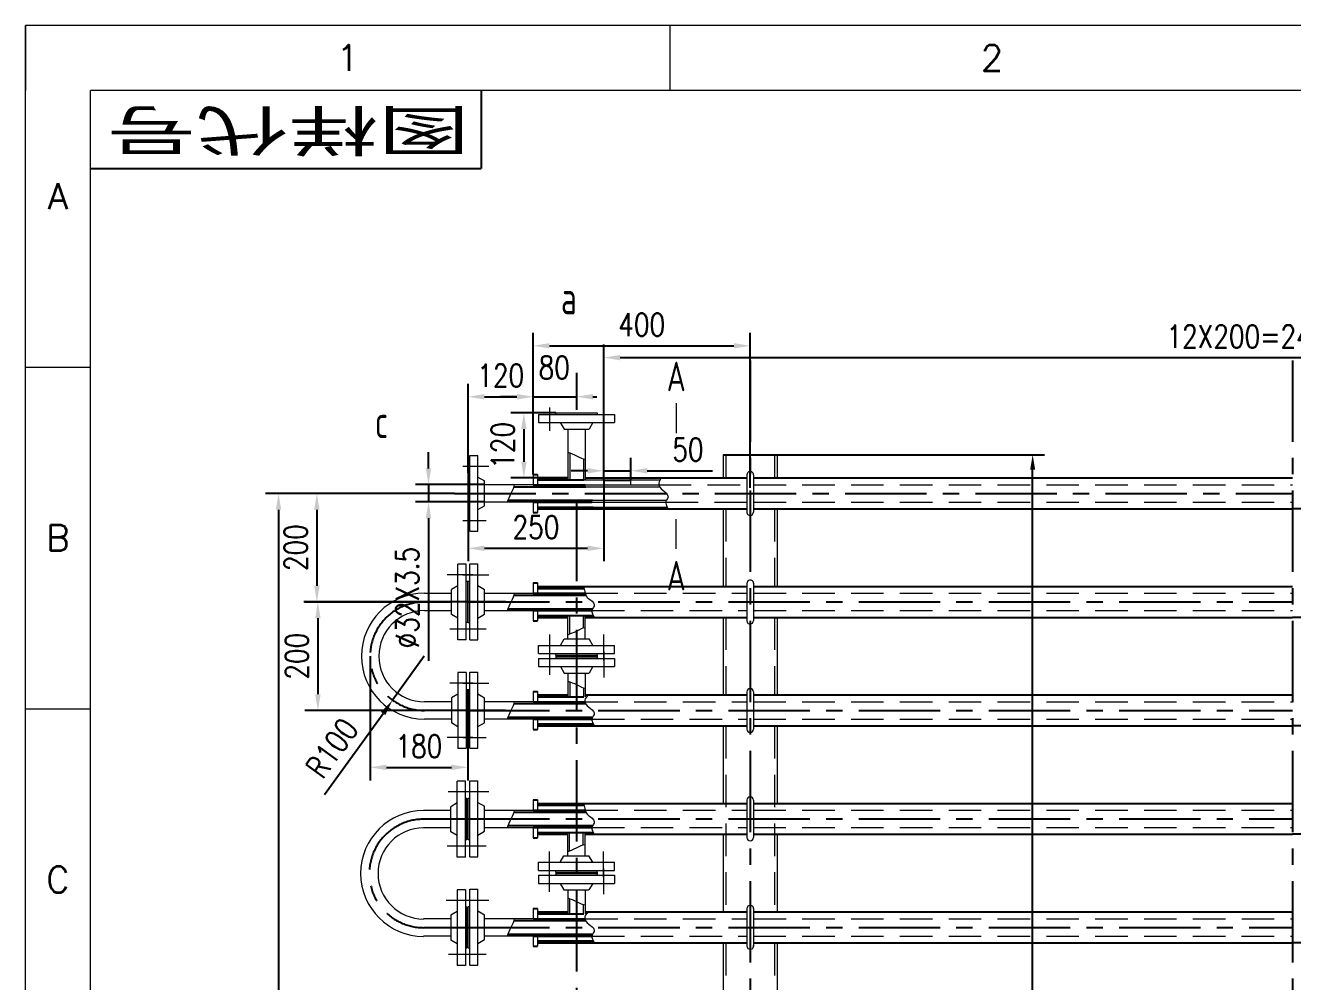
# Model space of a CAD drawing. Header units: millimetres. Extents: x -120 to 7008, y -120 to 4920.
# Drawn here: x -120 to 2216, y 3157 to 4920 of the extents above; entities that cross this region are included whole.
import ezdxf
from ezdxf.enums import TextEntityAlignment as Align

# ---------------------------------------------------------------- set-up
doc = ezdxf.new("R2010")
doc.units = ezdxf.units.MM
doc.header["$LTSCALE"] = 120
doc.linetypes.add('CENTER', pattern=[2, 1.25, -0.25, 0.25, -0.25])
doc.linetypes.add('DASHED', pattern=[0.75, 0.5, -0.25])
for name, color, linetype in [('2细线层', 4, 'Continuous'), ('5剖面线层', 2, 'Continuous'), ('6文字层', 3, 'Continuous'), ('8符号标注层', 31, 'Continuous'), ('图框层', 7, 'Continuous')]:
    doc.layers.add(name, color=color, linetype=linetype)
doc.styles.add('PC_TEXTSTYLE', font='isocp.shx', dxfattribs={"width": 0.8, "bigfont": 'hzfs.shx'})
doc.styles.add('TH_GBDIM', font='romans.shx', dxfattribs={"width": 0.8, "bigfont": 'gbcbig.shx'})
doc.dimstyles.new('TH_GBDIM', dxfattribs={"dimscale": 12, "dimtxt": 3.5, "dimasz": 2.5, "dimexe": 2, "dimexo": 0, "dimgap": 1.5, "dimtad": 1, "dimdec": 0, "dimzin": 0, "dimdsep": 46, "dimtxsty": 'TH_GBDIM', "dimcen": 2.5, "dimclrd": 130, "dimclre": 130, "dimclrt": 3, "dimadec": 0, "dimazin": 0, "dimtfac": 0.714286, "dimtdec": 0, "dimtmove": 0, "dimatfit": 3, "dimfxl": 0, "dimtzin": 0, "dimlwd": -1, "dimlwe": -1, "dimarcsym": 0})

# ---------------------------------------------------------------- blocks, each defined once
blk = doc.blocks.new('*D18')
at = {"color": 130}
for p, q in [((696.3, 4095.2), (696.3, 3931.8)), ((946.3, 4080.9), (946.3, 3931.8)), ((726.3, 3955.8), (916.3, 3955.8))]:
    blk.add_line(p, q, dxfattribs=at)
at = {"color": 130, "lineweight": 0}
for points in [[(726.3, 3960.8), (726.3, 3950.8), (696.3, 3955.8)], [(916.3, 3960.8), (916.3, 3950.8), (946.3, 3955.8)]]:
    blk.add_solid(points, dxfattribs=at)
at = {"layer": 'Defpoints', "color": 0, "lineweight": 0}
for p in [(696.3, 4095.2), (946.3, 4080.9), (946.3, 3955.8)]:
    blk.add_point(p, dxfattribs=at)
at = {"color": 3, "lineweight": 0, "insert": (821.3, 3994.8), "char_height": 42, "attachment_point": 5, "style": 'TH_GBDIM'}
blk.add_mtext('250', dxfattribs=at)
blk = doc.blocks.new('*D19')
at = {"color": 130}
for p, q in [((946.3, 4080.9), (946.3, 4122.7)), ((996.3, 4080.9), (996.3, 4122.7)), ((916.3, 4098.7), (886.3, 4098.7)), ((946.3, 4098.7), (996.3, 4098.7)), ((1026.3, 4098.7), (1146.7, 4098.7))]:
    blk.add_line(p, q, dxfattribs=at)
at = {"color": 130, "lineweight": 0}
for points in [[(916.3, 4103.7), (916.3, 4093.7), (946.3, 4098.7)], [(1026.3, 4103.7), (1026.3, 4093.7), (996.3, 4098.7)]]:
    blk.add_solid(points, dxfattribs=at)
at = {"layer": 'Defpoints', "color": 0, "lineweight": 0}
for p in [(996.3, 4098.7), (946.3, 4080.9), (996.3, 4080.9)]:
    blk.add_point(p, dxfattribs=at)
at = {"color": 3, "lineweight": 0, "insert": (1101.5, 4137.7), "char_height": 42, "attachment_point": 5, "style": 'TH_GBDIM'}
blk.add_mtext('50', dxfattribs=at)
blk = doc.blocks.new('*D20')
at = {"color": 130}
for p, q in [((671.3, 4056.9), (393.4, 4056.9)), ((417.4, 4026.9), (417.4, 3886.8)), ((714.3, 3856.8), (393.4, 3856.8))]:
    blk.add_line(p, q, dxfattribs=at)
at = {"color": 130, "lineweight": 0}
for points in [[(412.4, 4026.9), (422.4, 4026.9), (417.4, 4056.9)], [(412.4, 3886.8), (422.4, 3886.8), (417.4, 3856.8)]]:
    blk.add_solid(points, dxfattribs=at)
at = {"layer": 'Defpoints', "color": 0, "lineweight": 0}
for p in [(671.3, 4056.9), (417.4, 3856.8), (714.3, 3856.8)]:
    blk.add_point(p, dxfattribs=at)
at = {"color": 3, "lineweight": 0, "insert": (378.4, 3956.9), "char_height": 42, "attachment_point": 5, "rotation": 90, "style": 'TH_GBDIM'}
blk.add_mtext('200', dxfattribs=at)
blk = doc.blocks.new('*D21')
at = {"color": 130}
for p, q in [((665.5, 3856.7), (395.3, 3856.7)), ((419.3, 3826.7), (419.3, 3686.8)), ((665.5, 3656.8), (395.3, 3656.8))]:
    blk.add_line(p, q, dxfattribs=at)
at = {"color": 130, "lineweight": 0}
for points in [[(414.3, 3826.7), (424.3, 3826.7), (419.3, 3856.7)], [(414.3, 3686.8), (424.3, 3686.8), (419.3, 3656.8)]]:
    blk.add_solid(points, dxfattribs=at)
at = {"layer": 'Defpoints', "color": 0, "lineweight": 0}
for p in [(665.5, 3856.7), (419.3, 3656.8), (665.5, 3656.8)]:
    blk.add_point(p, dxfattribs=at)
at = {"color": 3, "lineweight": 0, "insert": (380.3, 3756.8), "char_height": 42, "attachment_point": 5, "rotation": 90, "style": 'TH_GBDIM'}
blk.add_mtext('200', dxfattribs=at)
blk = doc.blocks.new('*D22')
at = {"color": 130}
for p, q in [((623.2, 4103.2), (623.2, 4133.2)), ((726.3, 4073.2), (599.2, 4073.2)), ((623.2, 4073.2), (623.2, 4041.2)), ((726.3, 4041.2), (599.2, 4041.2)), ((623.2, 4011.2), (623.2, 3748.4))]:
    blk.add_line(p, q, dxfattribs=at)
at = {"color": 130, "lineweight": 0}
for points in [[(618.2, 4103.2), (628.2, 4103.2), (623.2, 4073.2)], [(618.2, 4011.2), (628.2, 4011.2), (623.2, 4041.2)]]:
    blk.add_solid(points, dxfattribs=at)
at = {"layer": 'Defpoints', "color": 0, "lineweight": 0}
for p in [(726.3, 4073.2), (623.2, 4041.2), (726.3, 4041.2)]:
    blk.add_point(p, dxfattribs=at)
at = {"color": 3, "lineweight": 0, "insert": (584.2, 3864.8), "char_height": 42, "attachment_point": 5, "rotation": 90, "style": 'TH_GBDIM'}
blk.add_mtext('%%c32X3.5{}{}', dxfattribs=at)
blk = doc.blocks.new('*D23')
at = {"color": 130}
for p, q in [((515.5, 3756.8), (515.5, 3527.9)), ((695.5, 3694.9), (695.5, 3527.9)), ((545.5, 3551.9), (665.5, 3551.9))]:
    blk.add_line(p, q, dxfattribs=at)
at = {"color": 130, "lineweight": 0}
for points in [[(545.5, 3556.9), (545.5, 3546.9), (515.5, 3551.9)], [(665.5, 3556.9), (665.5, 3546.9), (695.5, 3551.9)]]:
    blk.add_solid(points, dxfattribs=at)
at = {"layer": 'Defpoints', "color": 0, "lineweight": 0}
for p in [(515.5, 3756.8), (695.5, 3694.9), (695.5, 3551.9)]:
    blk.add_point(p, dxfattribs=at)
at = {"color": 3, "lineweight": 0, "insert": (605.5, 3590.9), "char_height": 42, "attachment_point": 5, "style": 'TH_GBDIM'}
blk.add_mtext('180', dxfattribs=at)
blk = doc.blocks.new('*D24')
at = {"color": 130}
for p, q in [((615.5, 3756.8), (557, 3675.7)), ((431.6, 3501.8), (539.5, 3651.4))]:
    blk.add_line(p, q, dxfattribs=at)
at = {"color": 130, "lineweight": 0}
blk.add_solid([(535.4, 3654.3), (543.5, 3648.4), (557, 3675.7)], dxfattribs=at)
at = {"layer": 'Defpoints', "color": 0, "lineweight": 0}
for p in [(615.5, 3756.8), (557, 3675.7)]:
    blk.add_point(p, dxfattribs=at)
at = {"color": 3, "lineweight": 0, "insert": (445.2, 3587.2), "char_height": 42, "attachment_point": 5, "rotation": 54.2049, "style": 'TH_GBDIM'}
blk.add_mtext('R100', dxfattribs=at)
blk = doc.blocks.new('*D25')
at = {"color": 130}
for p, q in [((696.3, 4095.2), (696.3, 4259.2)), ((816.2, 4091.9), (816.2, 4259.2)), ((726.3, 4235.2), (786.2, 4235.2))]:
    blk.add_line(p, q, dxfattribs=at)
at = {"color": 130, "lineweight": 0}
for points in [[(726.3, 4240.2), (726.3, 4230.2), (696.3, 4235.2)], [(786.2, 4240.2), (786.2, 4230.2), (816.2, 4235.2)]]:
    blk.add_solid(points, dxfattribs=at)
at = {"layer": 'Defpoints', "color": 0, "lineweight": 0}
for p in [(816.2, 4235.2), (696.3, 4095.2), (816.2, 4091.9)]:
    blk.add_point(p, dxfattribs=at)
at = {"color": 3, "lineweight": 0, "insert": (756.3, 4274.2), "char_height": 42, "attachment_point": 5, "style": 'TH_GBDIM'}
blk.add_mtext('120', dxfattribs=at)
blk = doc.blocks.new('*D27')
at = {"color": 130}
for p, q in [((816.2, 4235.2), (816.2, 4353.1)), ((1216.2, 4067.3), (1216.2, 4353.1)), ((846.2, 4329.1), (1186.2, 4329.1))]:
    blk.add_line(p, q, dxfattribs=at)
at = {"color": 130, "lineweight": 0}
for points in [[(846.2, 4334.1), (846.2, 4324.1), (816.2, 4329.1)], [(1186.2, 4334.1), (1186.2, 4324.1), (1216.2, 4329.1)]]:
    blk.add_solid(points, dxfattribs=at)
at = {"layer": 'Defpoints', "color": 0, "lineweight": 0}
for p in [(1216.2, 4329.1), (816.2, 4235.2), (1216.2, 4067.3)]:
    blk.add_point(p, dxfattribs=at)
at = {"color": 3, "lineweight": 0, "insert": (1016.2, 4368.1), "char_height": 42, "attachment_point": 5, "style": 'TH_GBDIM'}
blk.add_mtext('400', dxfattribs=at)
blk = doc.blocks.new('*D28')
at = {"color": 130}
for p, q in [((858.1, 4205.6), (775, 4205.6)), ((799, 4175.6), (799, 4115.4)), ((880.1, 4085.4), (775, 4085.4))]:
    blk.add_line(p, q, dxfattribs=at)
at = {"color": 130, "lineweight": 0}
for points in [[(794, 4175.6), (804, 4175.6), (799, 4205.6)], [(794, 4115.4), (804, 4115.4), (799, 4085.4)]]:
    blk.add_solid(points, dxfattribs=at)
at = {"layer": 'Defpoints', "color": 0, "lineweight": 0}
for p in [(858.1, 4205.6), (799, 4085.4), (880.1, 4085.4)]:
    blk.add_point(p, dxfattribs=at)
at = {"color": 3, "lineweight": 0, "insert": (760, 4145.5), "char_height": 42, "attachment_point": 5, "rotation": 90, "style": 'TH_GBDIM'}
blk.add_mtext('120', dxfattribs=at)
blk = doc.blocks.new('*D29')
at = {"color": 130}
for p, q in [((946.3, 4098.7), (946.3, 4331.3)), ((3346.3, 4072.9), (3346.3, 4331.3)), ((976.3, 4307.3), (3316.3, 4307.3))]:
    blk.add_line(p, q, dxfattribs=at)
at = {"color": 130, "lineweight": 0}
for points in [[(976.3, 4312.3), (976.3, 4302.3), (946.3, 4307.3)], [(3316.3, 4312.3), (3316.3, 4302.3), (3346.3, 4307.3)]]:
    blk.add_solid(points, dxfattribs=at)
at = {"layer": 'Defpoints', "color": 0, "lineweight": 0}
for p in [(3346.3, 4307.3), (946.3, 4098.7), (3346.3, 4072.9)]:
    blk.add_point(p, dxfattribs=at)
at = {"color": 3, "lineweight": 0, "insert": (2146.3, 4346.3), "char_height": 42, "attachment_point": 5, "style": 'TH_GBDIM'}
blk.add_mtext('12X200=2400{}{}', dxfattribs=at)
blk = doc.blocks.new('*D55')
at = {"layer": '5剖面线层', "color": 130}
for p, q in [((671.3, 4056.9), (322.7, 4056.9)), ((346.7, 4026.9), (346.7, 1886.9)), ((671.3, 1856.9), (322.7, 1856.9))]:
    blk.add_line(p, q, dxfattribs=at)
at = {"layer": '5剖面线层', "color": 130, "lineweight": 0}
for points in [[(341.7, 4026.9), (351.7, 4026.9), (346.7, 4056.9)], [(341.7, 1886.9), (351.7, 1886.9), (346.7, 1856.9)]]:
    blk.add_solid(points, dxfattribs=at)
at = {"layer": 'Defpoints', "color": 0, "lineweight": 0}
for p in [(671.3, 4056.9), (346.7, 1856.9), (671.3, 1856.9)]:
    blk.add_point(p, dxfattribs=at)
at = {"layer": '5剖面线层', "color": 3, "lineweight": 0, "insert": (307.7, 2956.9), "char_height": 42, "attachment_point": 5, "rotation": 90, "style": 'TH_GBDIM'}
blk.add_mtext('200X11=2200{}{}', dxfattribs=at)

msp = doc.modelspace()

# ---------------------------------------------------------------- hatches: boundary and pattern name
at = {"layer": '5剖面线层', "lineweight": 0}
h = msp.add_hatch(dxfattribs=at)
h.set_pattern_fill('NET3', color=256, style=0)
h.set_pattern_definition([(0, (511.1616, 395.7095), (0, 3.175), []), (60, (511.1616, 395.7095), (-2.7496307, 1.5875), []), (120, (511.1616, 395.7095), (-2.7496307, -1.5875), [])])
h.paths.add_polyline_path([(896.22, 3757.33), (858.22, 3757.33), (858.22, 3755.83), (896.22, 3755.83)])
h.paths.add_polyline_path([(896.22, 3758.83), (858.22, 3758.83), (858.22, 3757.33), (896.22, 3757.33)])
h = msp.add_hatch(dxfattribs=at)
h.set_pattern_fill('NET3', color=256, style=0)
h.set_pattern_definition([(180, (1281.2774, 395.7095), (-5e-14, 3.175), []), (120, (1281.2774, 395.7095), (2.7496307, 1.5875), []), (60, (1281.2774, 395.7095), (2.7496307, -1.5875), [])])
h.paths.add_polyline_path([(896.22, 3757.33), (934.22, 3757.33), (934.22, 3755.83), (896.22, 3755.83)])
h.paths.add_polyline_path([(896.22, 3758.83), (934.22, 3758.83), (934.22, 3757.33), (896.22, 3757.33)])
h = msp.add_hatch(dxfattribs=at)
h.set_pattern_fill('NET3', color=256, style=0)
h.set_pattern_definition([(0, (510.8466, -4.2136), (0, 3.175), []), (60, (510.8466, -4.2136), (-2.7496307, 1.5875), []), (120, (510.8466, -4.2136), (-2.7496307, -1.5875), [])])
h.paths.add_polyline_path([(895.9, 3357.4), (857.9, 3357.4), (857.9, 3355.9), (895.9, 3355.9)])
h.paths.add_polyline_path([(895.9, 3358.9), (857.9, 3358.9), (857.9, 3357.4), (895.9, 3357.4)])
h = msp.add_hatch(dxfattribs=at)
h.set_pattern_fill('NET3', color=256, style=0)
h.set_pattern_definition([(180, (1280.9624, -4.2136), (-5e-14, 3.175), []), (120, (1280.9624, -4.2136), (2.7496307, 1.5875), []), (60, (1280.9624, -4.2136), (2.7496307, -1.5875), [])])
h.paths.add_polyline_path([(895.9, 3357.4), (933.9, 3357.4), (933.9, 3355.9), (895.9, 3355.9)])
h.paths.add_polyline_path([(895.9, 3358.9), (933.9, 3358.9), (933.9, 3357.4), (895.9, 3357.4)])

# ---------------------------------------------------------------- linework, layer by layer
at = {"color": 1, "linetype": 'CENTER'}
for p, q in [((1216.21, 4302.31), (1216.21, 1296.86)), ((2216.21, 4302.31), (2216.21, 1551.51)), ((671.26, 4056.9), (2216.21, 4056.9)), ((896.22, 4045.28), (896.24, 1415.86)), ((712.31, 3856.81), (615.53, 3856.81)), ((765.94, 3856.81), (615.53, 3856.81)), ((696.21, 3856.9), (2216.21, 3856.9)), ((765.34, 3656.81), (615.53, 3656.81)), ((696.21, 3656.9), (2216.21, 3656.9)), ((710.89, 3456.29), (614.1, 3456.29)), ((764.51, 3456.29), (614.1, 3456.29)), ((696.21, 3456.9), (2216.21, 3456.9)), ((763.91, 3256.29), (614.1, 3256.29)), ((696.21, 3256.9), (2216.21, 3256.9))]:
    msp.add_line(p, q, dxfattribs=at)
at = {"color": 130}
for p, q in [((896.22, 4279.56), (896.22, 4211.25)), ((816.21, 4235.25), (816.21, 4259.25)), ((786.21, 4235.25), (756.21, 4235.25)), ((816.21, 4235.25), (896.22, 4235.25)), ((926.22, 4235.25), (933.47, 4235.25))]:
    msp.add_line(p, q, dxfattribs=at)
at = {"lineweight": 0}
for p, q in [((846.13, 4215.21), (846.13, 4172.25)), ((858.13, 4205.56), (934.13, 4205.56)), ((858.13, 4205.56), (858.13, 4202.56)), ((934.13, 4205.56), (934.13, 4202.56)), ((946.13, 4215.21), (946.13, 4167.56)), ((826.13, 4202.56), (966.13, 4202.56)), ((826.13, 4202.56), (826.13, 4187.56)), ((826.13, 4187.56), (966.13, 4187.56)), ((866.13, 4187.56), (873.19, 4175.56)), ((926.13, 4187.56), (919.08, 4175.56)), ((966.13, 4202.56), (966.13, 4187.56)), ((873.19, 4175.56), (919.08, 4175.56)), ((880.13, 4175.56), (880.13, 4081.9)), ((912.13, 4175.56), (912.13, 4081.9)), ((699.31, 3987.16), (699.31, 4127.16)), ((699.31, 4127.16), (714.31, 4127.16)), ((714.31, 3987.16), (714.31, 4127.16)), ((883.63, 4131.71), (883.63, 4081.9)), ((908.63, 4120.59), (908.63, 4081.9)), ((1166.21, 4128.4), (1166.21, 4085.4)), ((1266.21, 4128.4), (1266.21, 4085.4)), ((686.66, 4107.16), (734.3, 4107.16)), ((696.31, 4019.16), (696.31, 4095.16)), ((696.31, 4095.16), (699.31, 4095.16)), ((816.21, 4091.9), (816.21, 4072.9)), ((824.21, 4091.9), (824.21, 4072.9)), ((1210.19, 4091.4), (1210.28, 4023.36)), ((1222.23, 4091.4), (1222.23, 4022.4)), ((714.31, 4087.16), (726.31, 4080.11)), ((726.31, 4034.22), (726.31, 4080.11)), ((726.31, 4073.16), (846.31, 4073.16)), ((909.72, 4081.9), (1050.22, 4081.9)), ((912.1, 4072.9), (1047.67, 4072.9)), ((913.32, 4069.4), (1048.98, 4069.4)), ((946.31, 4072.9), (946.31, 4080.9)), ((946.31, 4080.9), (996.31, 4080.9)), ((996.31, 4072.9), (996.31, 4080.9)), ((925.7, 4044.4), (1061.91, 4044.4)), ((696.31, 4019.16), (699.31, 4019.16)), ((714.31, 4027.16), (726.31, 4034.22)), ((726.31, 4041.16), (846.31, 4041.16)), ((816.21, 4041.16), (816.21, 4040.9)), ((816.21, 4040.9), (816.21, 4021.9)), ((824.21, 4040.9), (824.21, 4021.9)), ((924.33, 4040.9), (1060.54, 4040.9)), ((926.84, 4031.9), (1063.05, 4031.9)), ((1166.21, 4028.4), (1166.21, 3885.4)), ((1266.21, 4028.4), (1266.21, 3885.4)), ((686.66, 4007.16), (729.62, 4007.16)), ((699.31, 3987.16), (714.31, 3987.16)), ((677.53, 3786.74), (677.53, 3926.74)), ((692.53, 3926.74), (677.53, 3926.74)), ((692.53, 3786.74), (692.53, 3926.74)), ((699.31, 3787.16), (699.31, 3927.16)), ((699.31, 3927.16), (714.31, 3927.16)), ((714.31, 3787.16), (714.31, 3927.16)), ((705.18, 3906.74), (657.53, 3906.74)), ((686.66, 3907.16), (734.3, 3907.16)), ((677.53, 3886.74), (665.53, 3879.69)), ((665.53, 3833.79), (665.53, 3879.69)), ((695.53, 3894.74), (692.53, 3894.74)), ((695.53, 3894.74), (695.53, 3818.74)), ((695.53, 3818.74), (695.53, 3894.74)), ((696.31, 3819.16), (696.31, 3895.16)), ((696.31, 3895.16), (699.31, 3895.16)), ((714.31, 3887.16), (726.31, 3880.11)), ((726.31, 3834.22), (726.31, 3880.11)), ((816.21, 3891.9), (816.21, 3872.9)), ((824.21, 3891.9), (824.21, 3872.9)), ((1210.19, 3891.26), (1210.28, 3823.22)), ((1222.23, 3891.26), (1222.23, 3822.26)), ((665.53, 3872.74), (615.53, 3872.74)), ((726.31, 3873.16), (846.31, 3873.16)), ((665.53, 3840.74), (615.53, 3840.74)), ((677.53, 3826.74), (665.53, 3833.79)), ((714.31, 3827.16), (726.31, 3834.22)), ((726.31, 3841.16), (846.31, 3841.16)), ((816.21, 3841.16), (816.21, 3840.9)), ((816.21, 3840.9), (816.21, 3821.9)), ((824.21, 3840.9), (824.21, 3821.9)), ((880.22, 3788.83), (880.22, 3831.9)), ((883.72, 3797.89), (883.72, 3831.9)), ((908.72, 3809.02), (908.72, 3831.9)), ((912.22, 3788.83), (912.22, 3831.9)), ((695.53, 3818.74), (692.53, 3818.74)), ((696.31, 3819.16), (699.31, 3819.16)), ((1166.21, 3828.4), (1166.21, 3685.4)), ((1266.21, 3828.4), (1266.21, 3685.4)), ((705.18, 3806.74), (662.22, 3806.74)), ((692.53, 3786.74), (677.53, 3786.74)), ((686.66, 3807.16), (729.62, 3807.16)), ((699.31, 3787.16), (714.31, 3787.16)), ((846.22, 3796.64), (846.22, 3722.51)), ((866.22, 3776.83), (873.27, 3788.83)), ((873.27, 3788.83), (919.17, 3788.83)), ((926.22, 3776.83), (919.17, 3788.83)), ((946.22, 3749.18), (946.22, 3796.82)), ((826.22, 3776.83), (966.22, 3776.83)), ((826.22, 3761.83), (826.22, 3776.83)), ((826.22, 3761.83), (966.22, 3761.83)), ((858.22, 3758.83), (858.22, 3761.83)), ((934.22, 3758.83), (934.22, 3761.83)), ((946.22, 3765.47), (946.22, 3717.83)), ((966.22, 3761.83), (966.22, 3776.83)), ((826.22, 3752.83), (966.22, 3752.83)), ((826.22, 3752.83), (826.22, 3737.83)), ((858.22, 3758.83), (934.22, 3758.83)), ((858.22, 3758.83), (934.22, 3758.83)), ((858.22, 3758.83), (858.22, 3755.83)), ((858.22, 3757.33), (934.22, 3757.33)), ((858.22, 3755.83), (934.22, 3755.83)), ((858.22, 3755.83), (858.22, 3752.83)), ((934.22, 3758.83), (934.22, 3755.83)), ((934.22, 3755.83), (934.22, 3752.83)), ((966.22, 3752.83), (966.22, 3737.83)), ((677.53, 3726.88), (677.53, 3586.88)), ((692.53, 3726.88), (677.53, 3726.88)), ((692.53, 3726.88), (692.53, 3586.88)), ((699.31, 3587.16), (699.31, 3727.16)), ((699.31, 3727.16), (714.31, 3727.16)), ((714.31, 3587.16), (714.31, 3727.16)), ((826.22, 3737.83), (966.22, 3737.83)), ((866.22, 3737.83), (873.27, 3725.83)), ((873.27, 3725.83), (919.17, 3725.83)), ((880.22, 3725.83), (880.22, 3681.9)), ((912.22, 3725.83), (912.22, 3681.9)), ((926.22, 3737.83), (919.17, 3725.83)), ((705.18, 3706.88), (662.22, 3706.88)), ((686.66, 3707.16), (734.3, 3707.16)), ((695.53, 3694.88), (692.53, 3694.88)), ((695.53, 3694.88), (695.53, 3618.88)), ((696.31, 3619.16), (696.31, 3695.16)), ((696.31, 3695.16), (699.31, 3695.16)), ((816.21, 3691.9), (816.21, 3672.9)), ((824.21, 3691.9), (824.21, 3672.9)), ((883.72, 3709.73), (883.72, 3681.9)), ((896.21, 3691.9), (896.21, 3672.9)), ((908.72, 3698.6), (908.72, 3681.9)), ((1210.21, 3691.4), (1210.21, 3622.4)), ((1222.21, 3691.4), (1222.21, 3622.4)), ((665.53, 3672.88), (615.53, 3672.88)), ((677.53, 3686.88), (665.53, 3679.83)), ((665.53, 3679.83), (665.53, 3633.94)), ((714.31, 3687.16), (726.31, 3680.11)), ((726.31, 3634.22), (726.31, 3680.11)), ((726.31, 3673.16), (846.31, 3673.16)), ((665.53, 3640.88), (615.53, 3640.88)), ((677.53, 3626.88), (665.53, 3633.94)), ((714.31, 3627.16), (726.31, 3634.22)), ((726.31, 3641.16), (846.31, 3641.16)), ((816.21, 3641.16), (816.21, 3640.9)), ((816.21, 3640.9), (816.21, 3621.9)), ((824.21, 3640.9), (824.21, 3621.9)), ((1166.21, 3628.4), (1166.21, 3485.4)), ((1266.21, 3628.4), (1266.21, 3485.4)), ((705.18, 3606.88), (657.53, 3606.88)), ((686.66, 3607.16), (729.62, 3607.16)), ((695.53, 3618.88), (692.53, 3618.88)), ((696.31, 3619.16), (699.31, 3619.16)), ((692.53, 3586.88), (677.53, 3586.88)), ((699.31, 3587.16), (714.31, 3587.16)), ((659.66, 3507.16), (734.3, 3507.16)), ((676.1, 3386.22), (676.1, 3526.22)), ((691.1, 3526.22), (676.1, 3526.22)), ((691.1, 3386.22), (691.1, 3526.22)), ((699.31, 3387.16), (699.31, 3527.16)), ((699.31, 3527.16), (714.31, 3527.16)), ((714.31, 3387.16), (714.31, 3527.16)), ((676.1, 3486.22), (664.1, 3479.17)), ((694.1, 3494.22), (691.1, 3494.22)), ((694.1, 3494.22), (694.1, 3418.22)), ((694.1, 3418.22), (694.1, 3494.22)), ((696.31, 3419.16), (696.31, 3495.16)), ((696.31, 3495.16), (699.31, 3495.16)), ((714.31, 3487.16), (726.31, 3480.11)), ((816.21, 3491.9), (816.21, 3472.9)), ((824.21, 3491.9), (824.21, 3472.9)), ((1210.21, 3491.4), (1210.21, 3422.4)), ((1222.21, 3491.4), (1222.21, 3422.4)), ((664.1, 3472.22), (614.1, 3472.22)), ((664.1, 3433.27), (664.1, 3479.17)), ((726.31, 3434.22), (726.31, 3480.11)), ((726.31, 3473.16), (846.31, 3473.16)), ((664.1, 3440.22), (614.1, 3440.22)), ((726.31, 3441.16), (846.31, 3441.16)), ((816.21, 3441.16), (816.21, 3440.9)), ((816.21, 3440.9), (816.21, 3421.9)), ((824.21, 3440.9), (824.21, 3421.9)), ((676.1, 3426.22), (664.1, 3433.27)), ((694.1, 3418.22), (691.1, 3418.22)), ((696.31, 3419.16), (699.31, 3419.16)), ((714.31, 3427.16), (726.31, 3434.22)), ((879.9, 3388.9), (879.9, 3431.9)), ((883.4, 3397.97), (883.4, 3431.9)), ((908.4, 3409.09), (908.4, 3431.9)), ((911.9, 3388.9), (911.9, 3431.9)), ((1166.21, 3428.4), (1166.21, 3285.4)), ((1266.21, 3428.4), (1266.21, 3285.4)), ((657.76, 3407.16), (729.62, 3407.16)), ((845.9, 3396.72), (845.9, 3322.59)), ((865.9, 3376.9), (872.96, 3388.9)), ((872.96, 3388.9), (918.85, 3388.9)), ((925.9, 3376.9), (918.85, 3388.9)), ((945.9, 3349.25), (945.9, 3396.9)), ((691.1, 3386.22), (676.1, 3386.22)), ((699.31, 3387.16), (714.31, 3387.16)), ((825.9, 3376.9), (965.9, 3376.9)), ((825.9, 3361.9), (825.9, 3376.9)), ((945.9, 3365.55), (945.9, 3317.91)), ((965.9, 3361.9), (965.9, 3376.9)), ((825.9, 3361.9), (965.9, 3361.9)), ((825.9, 3352.9), (965.9, 3352.9)), ((825.9, 3352.9), (825.9, 3337.9)), ((857.9, 3358.9), (857.9, 3361.9)), ((857.9, 3358.9), (933.9, 3358.9)), ((857.9, 3358.9), (933.9, 3358.9)), ((857.9, 3358.9), (857.9, 3355.9)), ((857.9, 3357.4), (933.9, 3357.4)), ((857.9, 3355.9), (933.9, 3355.9)), ((857.9, 3355.9), (857.9, 3352.9)), ((933.9, 3358.9), (933.9, 3361.9)), ((933.9, 3358.9), (933.9, 3355.9)), ((933.9, 3355.9), (933.9, 3352.9)), ((965.9, 3352.9), (965.9, 3337.9)), ((676.1, 3326.36), (676.1, 3186.36)), ((691.1, 3326.36), (676.1, 3326.36)), ((691.1, 3326.36), (691.1, 3186.36)), ((699.31, 3187.16), (699.31, 3327.16)), ((699.31, 3327.16), (714.31, 3327.16)), ((714.31, 3187.16), (714.31, 3327.16)), ((825.9, 3337.9), (965.9, 3337.9)), ((865.9, 3337.9), (872.96, 3325.9)), ((872.96, 3325.9), (918.85, 3325.9)), ((879.9, 3325.9), (879.9, 3281.9)), ((911.9, 3325.9), (911.9, 3281.9)), ((925.9, 3337.9), (918.85, 3325.9)), ((655.86, 3307.16), (734.3, 3307.16)), ((694.1, 3294.36), (691.1, 3294.36)), ((694.1, 3294.36), (694.1, 3218.36)), ((696.31, 3219.16), (696.31, 3295.16)), ((696.31, 3295.16), (699.31, 3295.16)), ((883.4, 3309.8), (883.4, 3281.9)), ((908.4, 3298.68), (908.4, 3281.9)), ((664.1, 3272.36), (614.1, 3272.36)), ((676.1, 3286.36), (664.1, 3279.31)), ((664.1, 3279.31), (664.1, 3233.41)), ((714.31, 3287.16), (726.31, 3280.11)), ((726.31, 3234.22), (726.31, 3280.11)), ((726.31, 3273.16), (846.31, 3273.16)), ((816.21, 3291.9), (816.21, 3272.9)), ((824.21, 3291.9), (824.21, 3272.9)), ((1210.13, 3291.4), (1210.21, 3222.39)), ((1222.28, 3291.4), (1222.14, 3221.53)), ((664.1, 3240.36), (614.1, 3240.36)), ((676.1, 3226.36), (664.1, 3233.41)), ((714.31, 3227.16), (726.31, 3234.22)), ((726.31, 3241.16), (846.31, 3241.16)), ((816.21, 3241.16), (816.21, 3240.9)), ((816.21, 3240.9), (816.21, 3221.9)), ((824.21, 3240.9), (824.21, 3221.9)), ((1166.21, 3228.4), (1166.21, 3085.4)), ((1266.21, 3228.4), (1266.21, 3085.4)), ((660.1, 3207.16), (729.62, 3207.16)), ((694.1, 3218.36), (691.1, 3218.36)), ((696.31, 3219.16), (699.31, 3219.16)), ((691.1, 3186.36), (676.1, 3186.36)), ((699.31, 3187.16), (714.31, 3187.16))]:
    msp.add_line(p, q, dxfattribs=at)
for p, q in [((1166.21, 4128.4), (1266.21, 4128.4)), ((816.21, 4091.9), (824.21, 4091.9)), ((781.21, 4069.4), (913.32, 4069.4)), ((816.21, 4072.9), (912.1, 4072.9)), ((824.21, 4085.4), (880.13, 4085.4)), ((824.21, 4081.9), (909.72, 4081.9)), ((912.13, 4085.4), (1210.2, 4085.4)), ((1222.23, 4085.4), (2216.21, 4085.4)), ((770.05, 4044.4), (925.7, 4044.4)), ((816.21, 4040.9), (924.33, 4040.9)), ((816.21, 4021.9), (824.21, 4021.9)), ((824.21, 4031.9), (926.84, 4031.9)), ((824.21, 4028.4), (1210.28, 4028.4)), ((1222.23, 4028.4), (2216.21, 4028.4)), ((3210.19, 4028.4), (2216.21, 4028.4)), ((816.21, 3891.9), (824.21, 3891.9)), ((824.21, 3885.4), (1210.2, 3885.4)), ((824.21, 3881.9), (909.72, 3881.9)), ((1222.23, 3885.4), (2216.21, 3885.4)), ((781.21, 3869.4), (913.32, 3869.4)), ((816.21, 3872.9), (912.1, 3872.9)), ((770.05, 3844.4), (925.7, 3844.4)), ((816.21, 3840.9), (924.33, 3840.9)), ((824.21, 3831.9), (926.84, 3831.9)), ((816.21, 3821.9), (824.21, 3821.9)), ((824.21, 3828.4), (880.22, 3828.4)), ((912.22, 3828.4), (1210.28, 3828.4)), ((1222.23, 3828.4), (2216.21, 3828.4)), ((3210.19, 3828.4), (2216.21, 3828.4)), ((816.21, 3691.9), (824.21, 3691.9)), ((781.21, 3669.4), (913.32, 3669.4)), ((816.21, 3672.9), (912.1, 3672.9)), ((824.21, 3685.4), (880.22, 3685.4)), ((824.21, 3681.9), (909.72, 3681.9)), ((912.22, 3685.4), (1210.21, 3685.4)), ((1222.21, 3685.4), (2216.21, 3685.4)), ((770.05, 3644.4), (925.7, 3644.4)), ((816.21, 3640.9), (924.33, 3640.9)), ((816.21, 3621.9), (824.21, 3621.9)), ((824.21, 3631.9), (926.84, 3631.9)), ((824.21, 3628.4), (1210.21, 3628.4)), ((1222.21, 3628.4), (2216.21, 3628.4)), ((3210.21, 3628.4), (2216.21, 3628.4)), ((816.21, 3491.9), (824.21, 3491.9)), ((824.21, 3485.4), (1210.21, 3485.4)), ((824.21, 3481.9), (909.72, 3481.9)), ((1222.21, 3485.4), (2216.21, 3485.4)), ((781.21, 3469.4), (913.32, 3469.4)), ((816.21, 3472.9), (912.1, 3472.9)), ((770.05, 3444.4), (925.7, 3444.4)), ((816.21, 3440.9), (924.33, 3440.9)), ((816.21, 3421.9), (824.21, 3421.9)), ((824.21, 3431.9), (926.84, 3431.9)), ((824.21, 3428.4), (879.9, 3428.4)), ((911.9, 3428.4), (1210.21, 3428.4)), ((1222.21, 3428.4), (2216.21, 3428.4)), ((3210.21, 3428.4), (2216.21, 3428.4)), ((816.21, 3291.9), (824.21, 3291.9)), ((816.21, 3272.9), (912.1, 3272.9)), ((824.21, 3285.4), (879.9, 3285.4)), ((824.21, 3281.9), (909.72, 3281.9)), ((911.9, 3285.4), (1210.14, 3285.4)), ((1222.27, 3285.4), (2216.21, 3285.4)), ((781.21, 3269.4), (913.32, 3269.4)), ((770.05, 3244.4), (925.7, 3244.4)), ((816.21, 3240.9), (924.33, 3240.9)), ((824.21, 3231.9), (926.84, 3231.9)), ((824.21, 3228.4), (1210.2, 3228.4)), ((1222.16, 3228.4), (2216.21, 3228.4)), ((3210.26, 3228.4), (2216.21, 3228.4)), ((816.21, 3221.9), (824.21, 3221.9))]:
    msp.add_line(p, q)
at = {"color": 4, "linetype": 'DASHED', "lineweight": 0}
for p, q in [((1171.21, 4128.4), (1171.21, 4085.4)), ((1261.21, 4128.4), (1261.21, 4085.4)), ((1047.67, 4072.9), (1210.21, 4072.9)), ((1222.23, 4072.9), (2216.21, 4072.9)), ((1060.54, 4040.9), (1210.26, 4040.9)), ((1171.21, 4028.4), (1171.21, 3885.4)), ((1222.23, 4040.9), (2216.21, 4040.9)), ((1261.21, 4028.4), (1261.21, 3885.4)), ((912.1, 3872.9), (1210.21, 3872.9)), ((1222.23, 3872.9), (2216.21, 3872.9)), ((924.33, 3840.9), (1210.26, 3840.9)), ((1222.23, 3840.9), (2216.21, 3840.9)), ((1171.21, 3828.4), (1171.21, 3685.4)), ((1261.21, 3828.4), (1261.21, 3685.4)), ((912.1, 3672.9), (1210.21, 3672.9)), ((1222.21, 3672.9), (2216.21, 3672.9)), ((924.33, 3640.9), (1210.21, 3640.9)), ((1171.21, 3628.4), (1171.21, 3285.4)), ((1222.21, 3640.9), (2216.21, 3640.9)), ((1261.21, 3628.4), (1261.21, 3285.4)), ((912.1, 3472.9), (1210.21, 3472.9)), ((1222.21, 3472.9), (2216.21, 3472.9)), ((924.33, 3440.9), (1210.21, 3440.9)), ((1222.21, 3440.9), (2216.21, 3440.9)), ((912.1, 3272.9), (1210.15, 3272.9)), ((1222.25, 3272.9), (2216.21, 3272.9)), ((924.33, 3240.9), (1210.19, 3240.9)), ((1171.21, 3228.4), (1171.21, 3085.4)), ((1222.18, 3240.9), (2216.21, 3240.9)), ((1261.21, 3228.4), (1261.21, 3085.4))]:
    msp.add_line(p, q, dxfattribs=at)
at = {"lineweight": 0}
for centre, radius, start, end in [((1216.21, 4091.4), 6.02, 0, 180.16268), ((1216.21, 4022.4), 6, 170.76573, 0), ((1216.21, 3891.26), 6.02, 0, 180.16268), ((615.53, 3756.81), 116, 90, 270), ((615.53, 3756.81), 84, 90, 270), ((1216.21, 3822.26), 6, 170.76573, 0), ((1216.21, 3691.4), 6, 0, 180), ((1216.21, 3622.4), 6, 180, 0), ((1216.21, 3491.4), 6, 0, 180), ((614.1, 3356.29), 116, 90, 270), ((614.1, 3356.29), 84, 90, 270), ((1216.21, 3422.4), 6, 180, 0), ((1216.21, 3291.4), 6.08, 359.76707, 180.12958), ((1216.21, 3222.4), 6, 180.06479, 8.14337)]:
    msp.add_arc(centre, radius, start, end, dxfattribs=at)
at = {"color": 1, "linetype": 'CENTER'}
for centre in [(615.53, 3756.81), (614.1, 3356.29)]:
    msp.add_arc(centre, 100, 90, 270, dxfattribs=at)
at = {"lineweight": 0}
for points in [[(880.13, 4133.08), (884.54, 4131.38), (902.11, 4124.41), (906.69, 4120.31), (912.13, 4120.04)], [(768.79, 4041.16), (770.49, 4045.57), (777.46, 4063.14), (781.56, 4067.72), (781.83, 4073.16)], [(768.79, 3841.16), (770.49, 3845.57), (777.46, 3863.14), (781.56, 3867.72), (781.83, 3873.16)], [(880.22, 3796.53), (884.63, 3798.23), (902.2, 3805.19), (906.78, 3809.3), (912.22, 3809.56)], [(880.22, 3711.09), (884.63, 3709.39), (902.2, 3702.43), (906.78, 3698.32), (912.22, 3698.06)], [(768.79, 3641.16), (770.49, 3645.57), (777.46, 3663.14), (781.56, 3667.72), (781.83, 3673.16)], [(768.79, 3441.16), (770.49, 3445.57), (777.46, 3463.14), (781.56, 3467.72), (781.83, 3473.16)], [(879.9, 3396.61), (884.31, 3398.3), (901.88, 3405.27), (906.46, 3409.38), (911.9, 3409.64)], [(879.9, 3311.17), (884.31, 3309.47), (901.88, 3302.5), (906.46, 3298.4), (911.9, 3298.13)], [(768.79, 3241.16), (770.49, 3245.57), (777.46, 3263.14), (781.56, 3267.72), (781.83, 3273.16)]]:
    msp.add_open_spline(points, degree=3, knots=[9.7652569, 9.7652569, 9.7652569, 9.7652569, 20.5349142, 37.7670172, 37.7670172, 37.7670172, 37.7670172], dxfattribs=at)
for points in [[(1053.1, 4085.4), (1047.49, 4075.86), (1051.96, 4065.29), (1063.35, 4055.13), (1064.57, 4049.04), (1060.91, 4042.53), (1061.72, 4034.81), (1067.01, 4028.4), (1069.45, 4028.4)], [(908.83, 3885.4), (911.28, 3875.86), (915.75, 3865.29), (927.14, 3855.13), (928.36, 3849.04), (924.7, 3842.53), (925.52, 3834.81), (930.8, 3828.4), (933.24, 3828.4)], [(918.1, 3685.4), (911.28, 3675.86), (915.75, 3665.29), (927.14, 3655.13), (928.36, 3649.04), (924.7, 3642.53), (925.52, 3634.81), (930.8, 3628.4), (933.24, 3628.4)], [(908.83, 3485.4), (911.28, 3475.86), (915.75, 3465.29), (927.14, 3455.13), (928.36, 3449.04), (924.7, 3442.53), (925.52, 3434.81), (930.8, 3428.4), (933.24, 3428.4)], [(919.21, 3285.4), (911.28, 3275.86), (915.75, 3265.29), (927.14, 3255.13), (928.36, 3249.04), (924.7, 3242.53), (925.52, 3234.81), (930.8, 3228.4), (933.24, 3228.4)]]:
    msp.add_spline(points, degree=3, dxfattribs=at)
at = {"color": 130, "lineweight": 0}
for points in [[(786.21, 4240.25), (786.21, 4230.25), (816.21, 4235.25)], [(926.22, 4240.25), (926.22, 4230.25), (896.22, 4235.25)]]:
    msp.add_solid(points, dxfattribs=at)
at = {"layer": '2细线层', "lineweight": 0}
for p, q in [((-120, -120), (-120, 4920)), ((7008, 4920), (-120, 4920)), ((-120, 4920), (-120, 4800)), ((1068, 4920), (1068, 4800)), ((-120, 4290), (0, 4290)), ((-120, 3660), (0, 3660))]:
    msp.add_line(p, q, dxfattribs=at)
at = {"layer": '2细线层', "linetype": 'Continuous'}
for p in [(720, 4800), (0, 4656)]:
    msp.add_line(p, (720, 4656), dxfattribs=at)
at = {"layer": '5剖面线层', "color": 130}
for p, q in [((1266.21, 4128.4), (1758.91, 4128.4)), ((1736.91, 1355.9), (1736.91, 4100.9))]:
    msp.add_line(p, q, dxfattribs=at)
at = {"layer": '5剖面线层', "color": 130, "lineweight": 0}
msp.add_solid([(1732.33, 4100.9), (1741.49, 4100.9), (1736.91, 4128.4)], dxfattribs=at)
at = {"layer": '8符号标注层', "color": 7, "lineweight": 0}
for p, q in [((1079.91, 4223.35), (1079.91, 4168.35)), ((1079.91, 3954.51), (1079.91, 4009.51))]:
    msp.add_line(p, q, dxfattribs=at)
at = {"layer": '图框层', "lineweight": 0}
for p in [(0, 0), (6888, 4800)]:
    msp.add_line(p, (0, 4800), dxfattribs=at)

# ---------------------------------------------------------------- texts
at = {"color": 3, "lineweight": 0, "insert": (854.99, 4289.14), "char_height": 42, "attachment_point": 5, "style": 'TH_GBDIM'}
msp.add_mtext('80', dxfattribs=at)
at = {"layer": '2细线层', "style": 'PC_TEXTSTYLE', "width": 0.75}
for s, p in [('a', (867.3, 4387.19)), ('c', (524.36, 4158.85))]:
    msp.add_text(s, height=61.17, dxfattribs=at).set_placement(p)
at = {"layer": '6文字层', "lineweight": 0, "style": 'TH_GBDIM'}
for s, p in [('1', (474, 4860)), ('2', (1662, 4860)), ('A', (-60, 4605)), ('B', (-60, 3975)), ('C', (-60, 3345))]:
    msp.add_text(s, height=48, dxfattribs=at).set_placement(p, align=Align.MIDDLE)
at = {"layer": '6文字层', "lineweight": 0, "char_height": 54.44, "style": 'PC_TEXTSTYLE'}
for insert, attachment_point in [((1079.91, 4245.35), 8), ((1079.91, 3932.51), 2)]:
    msp.add_mtext('A', dxfattribs=dict(at, insert=insert, attachment_point=attachment_point))
at = {"layer": '6文字层', "style": 'PC_TEXTSTYLE', "width": 1.815486}
msp.add_attdef('图样代号', text='图样代号', height=84, rotation=180, dxfattribs=at).set_placement((698.88, 4771.16), (28.15, 4771.16), align=Align.FIT)

# ---------------------------------------------------------------- dimensions: what is measured, and where the dimension line sits
at = {"lineweight": 0}
for base, p1, p2, picture, middle in [((1216.21, 4329.05), (816.21, 4235.25), (1216.21, 4067.28), '*D27', (1016.21, 4368.05)), ((816.21, 4235.25), (696.31, 4095.16), (816.21, 4091.9), '*D25', (756.26, 4274.25)), ((996.31, 4098.68), (946.31, 4080.9), (996.31, 4080.9), '*D19', (1101.51, 4137.68)), ((946.31, 3955.77), (696.31, 4095.16), (946.31, 4080.9), '*D18', (821.31, 3994.77)), ((695.53, 3551.89), (515.53, 3756.81), (695.53, 3694.88), '*D23', (605.53, 3590.89))]:
    dim = msp.add_linear_dim(base=base, p1=p1, p2=p2, dimstyle='TH_GBDIM', dxfattribs=at)
    dim.commit()
    dim.dimension.update_dxf_attribs({"geometry": picture, "text_midpoint": middle})
dim = msp.add_linear_dim(base=(3346.31, 4307.26), p1=(946.31, 4098.68), p2=(3346.31, 4072.9), text='12X200=<>{}{}', dimstyle='TH_GBDIM', override={"dimgap": 1.5, "dimtad": 1, "dimjust": 0, "dimdec": 0, "dimlfac": 1, "dimse1": 0, "dimse2": 0, "dimsd1": 0, "dimsd2": 0}, dxfattribs=at)
dim.commit()
dim.dimension.update_dxf_attribs({"geometry": '*D29', "text_midpoint": (2146.31, 4346.26)})
for base, p1, p2, picture, middle in [((799.03, 4085.4), (858.13, 4205.56), (880.13, 4085.4), '*D28', (760.03, 4145.48)), ((417.44, 3856.81), (671.26, 4056.9), (714.31, 3856.81), '*D20', (378.44, 3956.86)), ((419.31, 3656.81), (665.53, 3856.74), (665.53, 3656.81), '*D21', (380.31, 3756.78))]:
    dim = msp.add_linear_dim(base=base, p1=p1, p2=p2, angle=90, dimstyle='TH_GBDIM', dxfattribs=at)
    dim.commit()
    dim.dimension.update_dxf_attribs({"geometry": picture, "text_midpoint": middle})
dim = msp.add_linear_dim(base=(623.18, 4041.16), p1=(726.31, 4073.16), p2=(726.31, 4041.16), angle=90, text='%%c<>X3.5{}{}', dimstyle='TH_GBDIM', override={"dimgap": 1.5, "dimtad": 1, "dimjust": 0, "dimdec": 0, "dimlfac": 1, "dimse1": 0, "dimse2": 0, "dimsd1": 0, "dimsd2": 0}, dxfattribs=at)
dim.commit()
dim.dimension.update_dxf_attribs({"geometry": '*D22', "text_midpoint": (584.18, 3864.76)})
dim = msp.add_radius_dim(center=(615.53, 3756.81), mpoint=(557.04, 3675.7), dimstyle='TH_GBDIM', dxfattribs=at)
dim.commit()
dim.dimension.update_dxf_attribs({"geometry": '*D24', "text_midpoint": (445.16, 3587.23)})
at = {"layer": '5剖面线层', "lineweight": 0}
dim = msp.add_linear_dim(base=(346.66, 1856.9), p1=(671.26, 4056.9), p2=(671.26, 1856.9), angle=90, text='200X11=<>{}{}', dimstyle='TH_GBDIM', override={"dimgap": 1.5, "dimtad": 1, "dimjust": 0, "dimdec": 0, "dimlfac": 1, "dimse1": 0, "dimse2": 0, "dimsd1": 0, "dimsd2": 0}, dxfattribs=at)
dim.commit()
dim.dimension.update_dxf_attribs({"geometry": '*D55', "text_midpoint": (307.66, 2956.9)})

doc.saveas('drawing.dxf')
